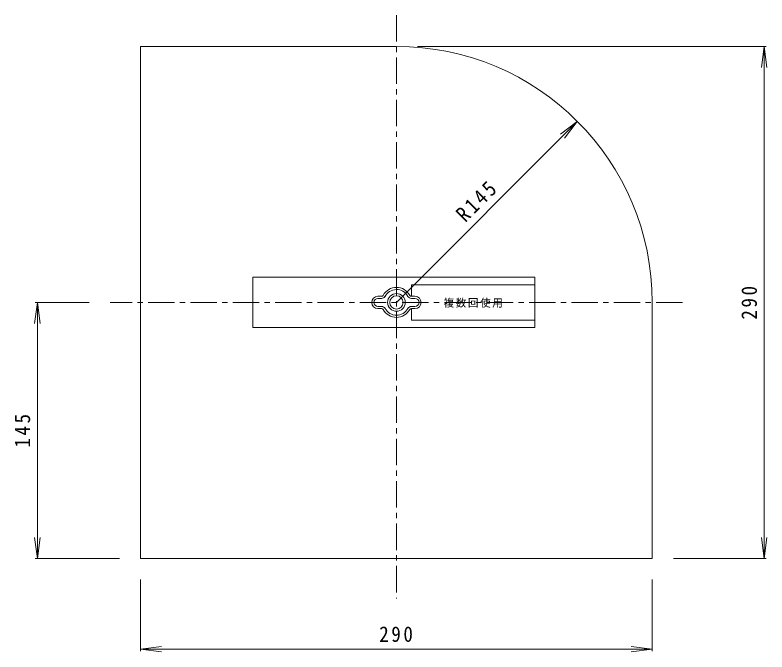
# Model space of a CAD drawing. Units: millimetres, scale not verified. Extents: x -216 to 210, y -405 to 366.
# Drawn here: x -216.3 to 209.9, y 5.6 to 366.3 of the extents above; entities that cross this region are included whole.
import ezdxf

# ---------------------------------------------------------------- set-up
doc = ezdxf.new("R2010")
doc.units = ezdxf.units.MM
doc.header["$LTSCALE"] = 3
doc.linetypes.add('CHAIN1', pattern=[8, 5, -1, 1, -1])
for name, color, linetype, lineweight in [('0-1_躯体', 4, 'Continuous', 9), ('0-4_その他', 6, 'Continuous', 9), ('0-B_062', 2, 'Continuous', 9), ('0-D_087', 2, 'Continuous', 9), ('0-F_092', 7, 'Continuous', 9)]:
    doc.layers.add(name, color=color, linetype=linetype, lineweight=lineweight)
doc.styles.add('ＭＳ ゴシック', font='')
doc.styles.get('ＭＳ ゴシック').set_extended_font_data('MS Gothic')

msp = doc.modelspace()

# ---------------------------------------------------------------- linework, layer by layer
at = {"layer": '0-1_躯体', "linetype": 'CHAIN1'}
for p, q in [((-0.103, 366.295), (-0.103, 35.878)), ((162.1, 203.54), (-162.306, 203.54))]:
    msp.add_line(p, q, dxfattribs=at)
at = {"layer": '0-1_躯体'}
for p, q in [((-145.103, 58.54), (-145.103, 348.54)), ((-0.103, 348.54), (-145.103, 348.54)), ((144.897, 203.54), (144.897, 58.54)), ((144.897, 58.54), (-145.103, 58.54))]:
    msp.add_line(p, q, dxfattribs=at)
msp.add_arc((-0.103, 203.54), 145, 0, 90, dxfattribs=at)
at = {"layer": '0-4_その他'}
for p, q in [((78.41, 217.84), (-81.59, 217.84)), ((-81.59, 189.24), (-81.59, 217.84)), ((78.41, 189.24), (78.41, 217.84)), ((78.41, 189.24), (-81.59, 189.24))]:
    msp.add_line(p, q, dxfattribs=at)
at = {"layer": '0-B_062'}
for p, q in [((-8.576, 207.04), (-10.603, 207.04)), ((-8.576, 205.84), (-10.603, 205.84)), ((8.371, 207.04), (10.397, 207.04)), ((8.371, 205.84), (10.397, 205.84)), ((-10.603, 201.24), (-8.576, 201.24)), ((10.397, 201.24), (8.371, 201.24)), ((-10.603, 200.04), (-8.576, 200.04)), ((10.397, 200.04), (8.371, 200.04))]:
    msp.add_line(p, q, dxfattribs=at)
for radius in [5, 3.8]:
    msp.add_circle((-0.103, 203.54), radius, dxfattribs=at)
for centre, radius, start, end in [((-0.103, 203.54), 8.5, 28.02756, 151.97244), ((-0.103, 203.54), 7.3, 28.02756, 153.56662), ((-10.603, 203.54), 3.5, 90, 270), ((-10.603, 203.54), 2.3, 90, 270), ((-8.576, 208.24), 1.2, 270, 323.96806), ((-8.576, 208.24), 2.4, 270, 323.96806), ((8.371, 208.24), 2.4, 212.02982, 270), ((8.371, 208.24), 1.2, 216.03194, 270), ((10.397, 203.54), 3.5, 270, 90), ((10.397, 203.54), 2.3, 270, 90), ((-8.576, 198.84), 2.4, 32.02982, 90), ((8.371, 198.84), 2.4, 90, 147.97018), ((-8.576, 198.84), 1.2, 36.03194, 90), ((-0.103, 203.54), 8.5, 208.02756, 331.97244), ((-0.103, 203.54), 7.3, 208.02756, 331.97244), ((8.371, 198.84), 1.2, 90, 143.96806)]:
    msp.add_arc(centre, radius, start, end, dxfattribs=at)
at = {"layer": '0-D_087'}
for p, q in [((8.41, 207.04), (8.41, 213.54)), ((78.41, 213.54), (8.41, 213.54)), ((8.41, 193.54), (8.41, 200.04)), ((78.41, 193.54), (8.41, 193.54))]:
    msp.add_line(p, q, dxfattribs=at)
at = {"layer": '0-F_092'}
for p, q in [((11.897, 348.54), (209.567, 348.54)), ((208.367, 348.54), (206.801, 336.643)), ((208.367, 58.54), (208.367, 348.54)), ((208.367, 348.54), (209.933, 336.643)), ((102.428, 306.071), (92.907, 298.766)), ((-203.622, 203.54), (-205.188, 191.643)), ((-174.306, 203.54), (-204.822, 203.54)), ((-203.622, 58.54), (-203.622, 203.54)), ((-203.622, 203.54), (-202.056, 191.643)), ((-203.622, 58.54), (-205.188, 70.438)), ((-203.622, 58.54), (-202.056, 70.438)), ((208.367, 58.54), (206.801, 70.438)), ((208.367, 58.54), (209.933, 70.438)), ((-157.103, 58.54), (-204.822, 58.54)), ((156.897, 58.54), (209.567, 58.54)), ((-145.103, 46.54), (-145.103, 5.937)), ((144.897, 46.54), (144.897, 5.937)), ((-145.103, 7.137), (-133.205, 8.703)), ((144.897, 7.137), (133, 8.703)), ((-145.103, 7.137), (144.897, 7.137)), ((-145.103, 7.137), (-133.205, 5.571)), ((144.897, 7.137), (133, 5.571))]:
    msp.add_line(p, q, dxfattribs=at)
msp.add_lwpolyline([(-0.103, 203.54), (102.428, 306.071), (95.123, 296.55)], dxfattribs=at)

# ---------------------------------------------------------------- texts
at = {"layer": '0-D_087', "color": 6, "insert": (26.609, 200.54), "char_height": 4.399, "attachment_point": 7, "style": 'ＭＳ ゴシック'}
msp.add_mtext('\\T1.15;複数回使用', dxfattribs=at)
at = {"layer": '0-F_092', "color": 2, "char_height": 8.798, "attachment_point": 7, "style": 'ＭＳ ゴシック'}
for s, insert, rotation in [('\\T1.28;\\W0.9;R145', (39.053, 248.353), 45), ('\\T1.27;\\W0.9;290', (204.367, 193.79), 90), ('\\T1.27;\\W0.9;145', (-207.622, 121.29), 90)]:
    msp.add_mtext(s, dxfattribs=dict(at, insert=insert, rotation=rotation))
at = {"layer": '0-F_092', "color": 2, "insert": (-9.853, 11.137), "char_height": 8.798, "attachment_point": 7, "style": 'ＭＳ ゴシック'}
msp.add_mtext('\\T1.27;\\W0.9;290', dxfattribs=at)

doc.saveas('drawing.dxf')
